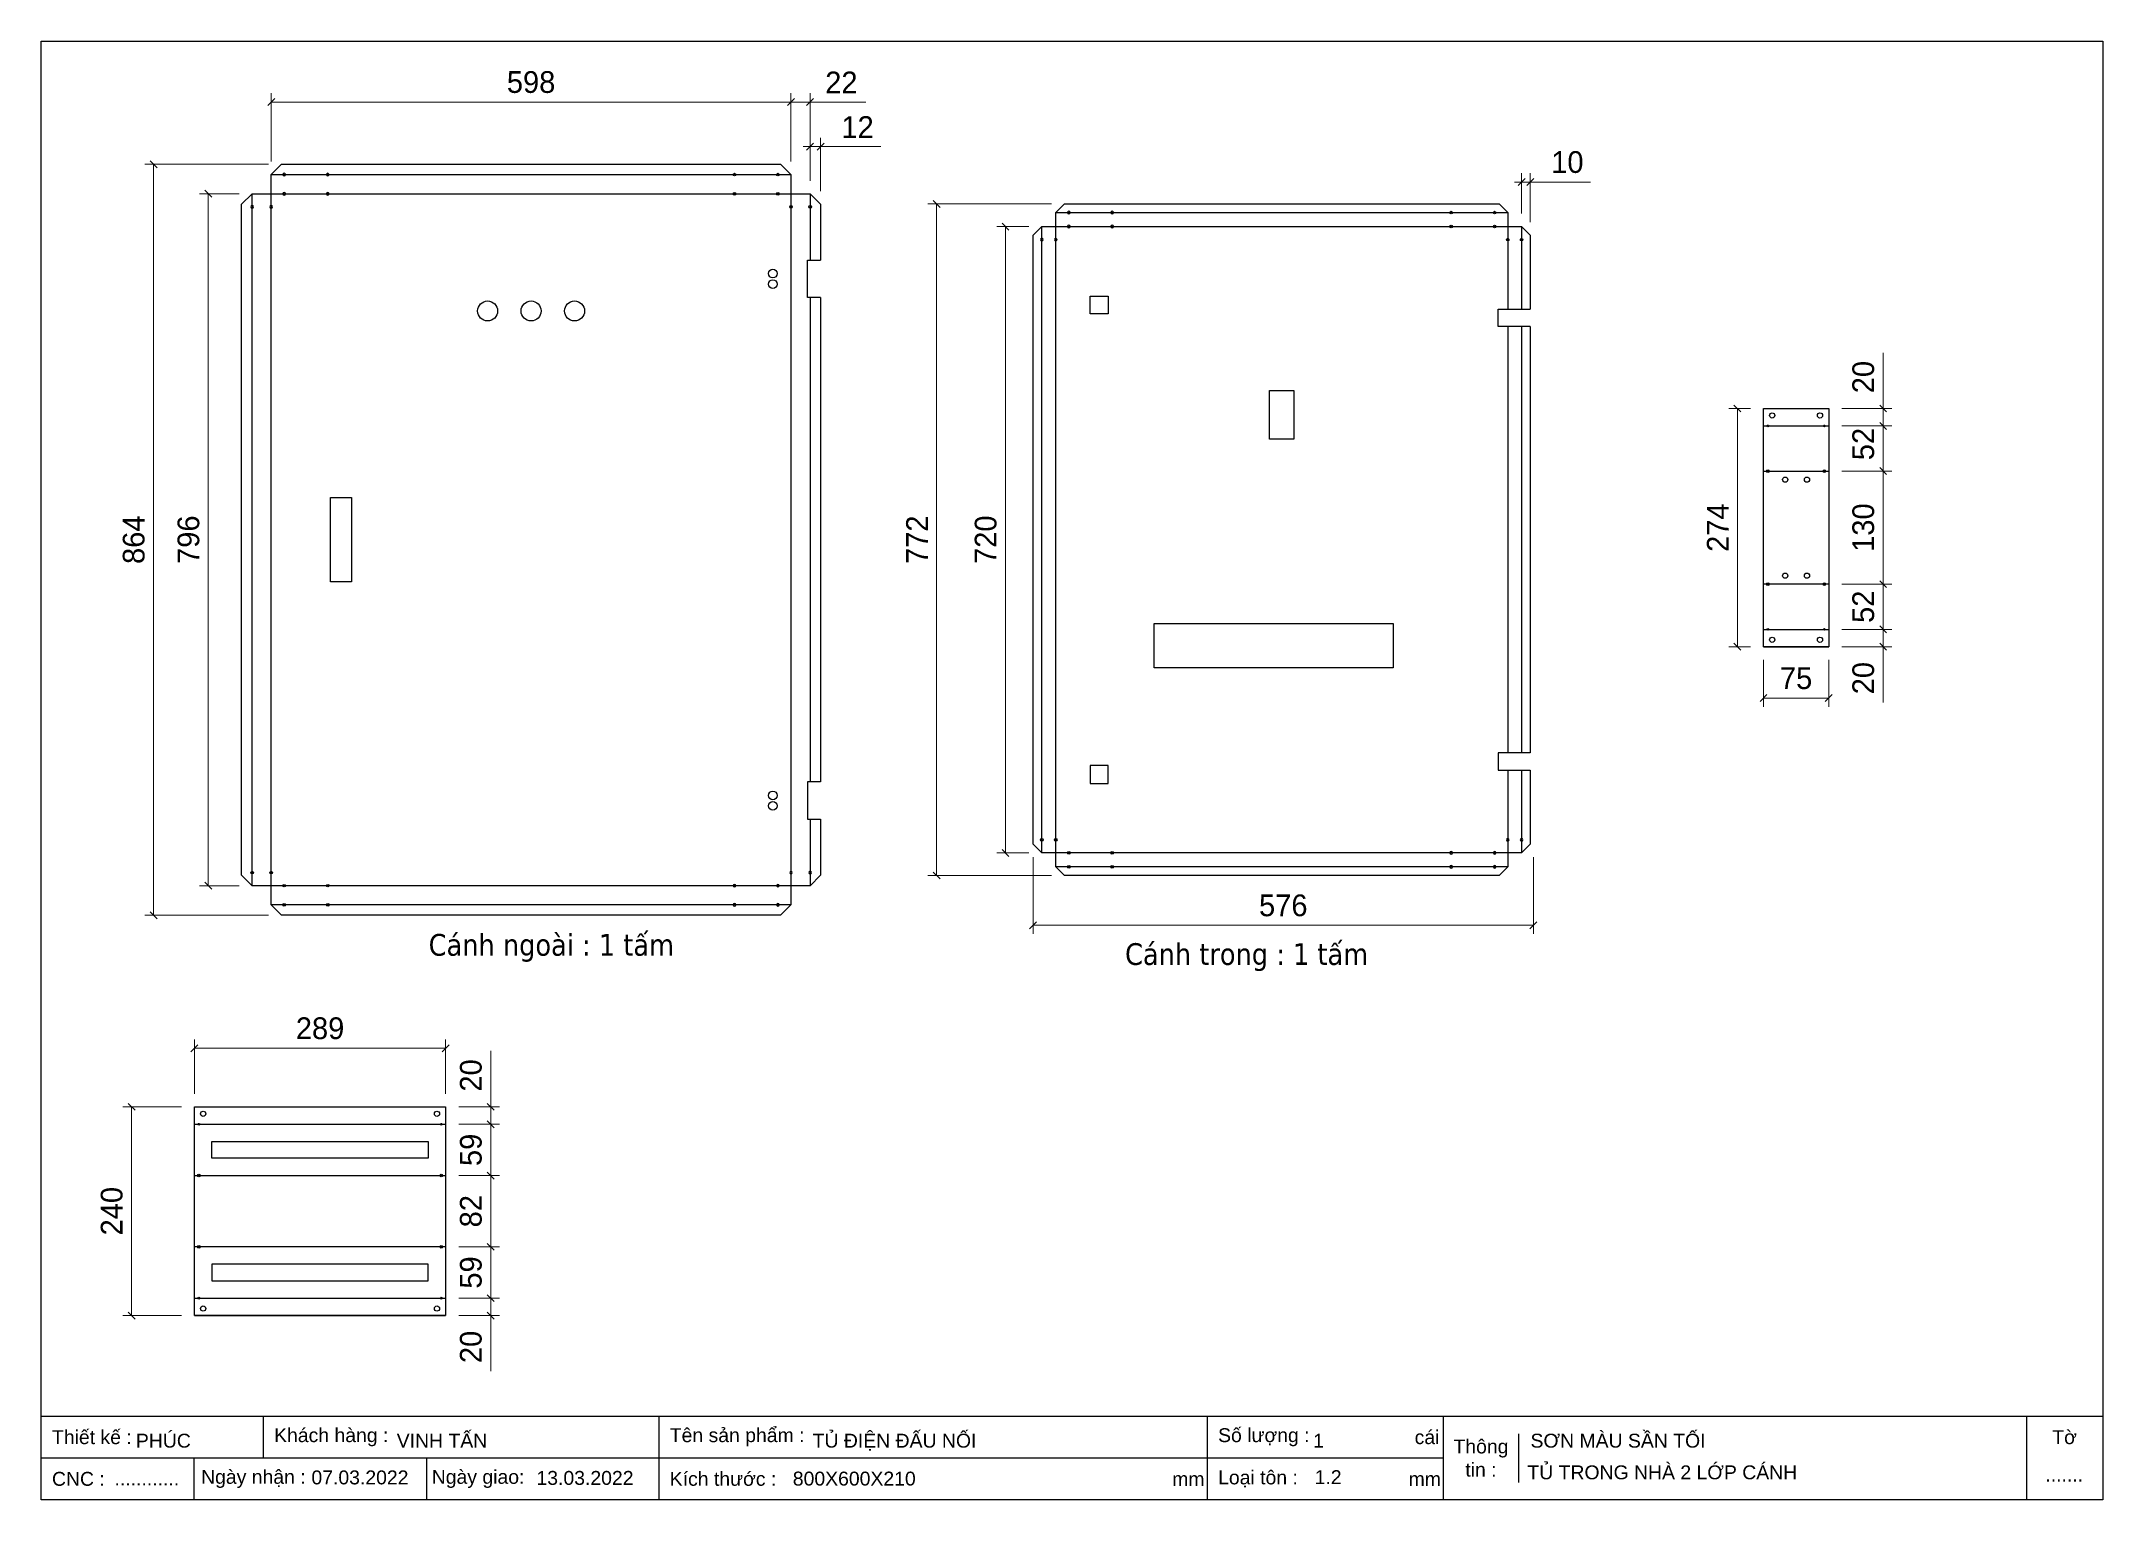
# Model space of a CAD drawing. Header units: millimetres. Extents: x 0 to 2372, y 0 to 1677.
import ezdxf

# ---------------------------------------------------------------- set-up
doc = ezdxf.new("R2010")
doc.units = ezdxf.units.MM
doc.layers.add('CNC', color=7, linetype='Continuous')
doc.layers.add('DIM', color=253, linetype='Continuous')
doc.styles.add('Arial', font='arial.ttf')
doc.dimstyles.new('Dim-25', dxfattribs={"dimtxt": 25, "dimasz": 8, "dimexe": 10, "dimexo": 15, "dimgap": 10, "dimtad": 1, "dimdec": 0, "dimtxsty": 'Standard', "dimblk": 'OBLIQUE', "dimcen": 10, "dimclrd": 5, "dimclre": 5, "dimclrt": 3, "dimazin": 3, "dimtfac": 1, "dimtdec": 0, "dimtmove": 0, "dimatfit": 3, "dimldrblk": 'OBLIQUE', "dimlwd": 9, "dimlwe": 9})

# ---------------------------------------------------------------- blocks, each defined once
blk = doc.blocks.new('f3daunguoc')
at = {"layer": 'CNC', "color": 2, "lineweight": -3}
blk.add_circle((0, 0), 1.5, dxfattribs=at)
blk = doc.blocks.new('*D1')
at = {"color": 0, "linetype": 'ByBlock', "lineweight": -2}
for p, q in [((1699.2, 1511.2), (1707.2, 1519.2)), ((1717.2, 1519.2), (1709.2, 1511.2))]:
    blk.add_line(p, q, dxfattribs=at)
at = {"layer": 'Defpoints', "color": 0, "ltscale": 3, "transparency": 16777216}
for p in [(1713.2, 1515.2), (1703.2, 1464), (1713.2, 1454)]:
    blk.add_point(p, dxfattribs=at)
at = {"layer": 'DIM', "color": 5, "lineweight": 9, "ltscale": 3, "transparency": 16777216}
for p, q in [((1703.2, 1479), (1703.2, 1525.2)), ((1713.2, 1469), (1713.2, 1525.2)), ((1703.2, 1515.2), (1695.2, 1515.2)), ((1703.2, 1515.2), (1713.2, 1515.2)), ((1713.2, 1515.2), (1782.6, 1515.2))]:
    blk.add_line(p, q, dxfattribs=at)
at = {"layer": 'DIM', "color": 3, "ltscale": 3, "transparency": 16777216, "insert": (1755.9, 1538), "char_height": 25, "attachment_point": 5}
blk.add_mtext('10', dxfattribs=at)
blk = doc.blocks.new('_Oblique')
at = {"color": 0, "linetype": 'ByBlock', "lineweight": -2}
blk.add_line((-0.5, -0.5), (0.5, 0.5), dxfattribs=at)
blk = doc.blocks.new('*D2')
at = {"color": 0, "linetype": 'ByBlock', "lineweight": -2}
for p, q in [((1034.2, 1486), (1026.2, 1494)), ((1026.2, 721.8), (1034.2, 713.8))]:
    blk.add_line(p, q, dxfattribs=at)
at = {"layer": 'Defpoints', "color": 0, "ltscale": 3, "transparency": 16777216}
for p in [(1177.2, 1490), (1030.2, 717.8), (1177.2, 717.8)]:
    blk.add_point(p, dxfattribs=at)
at = {"layer": 'DIM', "color": 5, "lineweight": 9, "ltscale": 3, "transparency": 16777216}
for p, q in [((1162.2, 1490), (1020.2, 1490)), ((1030.2, 1490), (1030.2, 717.8)), ((1162.2, 717.8), (1020.2, 717.8))]:
    blk.add_line(p, q, dxfattribs=at)
at = {"layer": 'DIM', "color": 3, "ltscale": 3, "transparency": 16777216, "insert": (1007.6, 1103.9), "char_height": 25, "attachment_point": 5, "rotation": 90}
blk.add_mtext('772', dxfattribs=at)
blk = doc.blocks.new('*D3')
at = {"color": 0, "linetype": 'ByBlock', "lineweight": -2}
for p, q in [((1113.4, 1460), (1105.4, 1468)), ((1105.4, 747.8), (1113.4, 739.8))]:
    blk.add_line(p, q, dxfattribs=at)
at = {"layer": 'Defpoints', "color": 0, "ltscale": 3, "transparency": 16777216}
for p in [(1151.2, 1464), (1109.4, 743.8), (1151.2, 743.8)]:
    blk.add_point(p, dxfattribs=at)
at = {"layer": 'DIM', "color": 5, "lineweight": 9, "ltscale": 3, "transparency": 16777216}
for p, q in [((1136.2, 1464), (1099.4, 1464)), ((1109.4, 1464), (1109.4, 743.8)), ((1136.2, 743.8), (1099.4, 743.8))]:
    blk.add_line(p, q, dxfattribs=at)
at = {"layer": 'DIM', "color": 3, "ltscale": 3, "transparency": 16777216, "insert": (1086.7, 1103.9), "char_height": 25, "attachment_point": 5, "rotation": 90}
blk.add_mtext('720', dxfattribs=at)
blk = doc.blocks.new('*D4')
at = {"color": 0, "linetype": 'ByBlock', "lineweight": -2}
for p, q in [((1145.2, 664.6), (1137.2, 656.6)), ((1712.8, 656.6), (1720.8, 664.6))]:
    blk.add_line(p, q, dxfattribs=at)
at = {"layer": 'Defpoints', "color": 0, "ltscale": 3, "transparency": 16777216}
for p in [(1141.2, 753.8), (1716.8, 753.8), (1716.8, 660.6)]:
    blk.add_point(p, dxfattribs=at)
at = {"layer": 'DIM', "color": 5, "lineweight": 9, "ltscale": 3, "transparency": 16777216}
for p, q in [((1141.2, 738.8), (1141.2, 650.6)), ((1716.8, 738.8), (1716.8, 650.6)), ((1141.2, 660.6), (1716.8, 660.6))]:
    blk.add_line(p, q, dxfattribs=at)
at = {"layer": 'DIM', "color": 3, "ltscale": 3, "transparency": 16777216, "insert": (1429, 683.3), "char_height": 25, "attachment_point": 5}
blk.add_mtext('576', dxfattribs=at)
blk = doc.blocks.new('KHUNG CHUẨN')
at = {"color": 7}
for p, q in [((19889.2, -28535.2), (16919.2, -28535.2)), ((17239.2, -28535.2), (17239.2, -28595.2)), ((17809.2, -28535.2), (17809.2, -28655.2)), ((18599.2, -28535.2), (18599.2, -28655.2)), ((18939.2, -28535.2), (18939.2, -28655.2)), ((19779.2, -28535.2), (19779.2, -28655.2)), ((19047.6, -28560.2), (19047.6, -28630.2)), ((18939.2, -28595.2), (16919.2, -28595.2)), ((17139.2, -28595.2), (17139.2, -28655.2)), ((17474.2, -28595.2), (17474.2, -28655.2))]:
    blk.add_line(p, q, dxfattribs=at)
blk.add_lwpolyline([(16919.2, -26555.2), (19889.2, -26555.2), (19889.2, -28655.2), (16919.2, -28655.2)], close=True, dxfattribs=at)
at = {"color": 2, "char_height": 20, "style": 'Arial'}
for s, insert, width, attachment_point in [('  Thiết kế :', (16919.2, -28565.2), 917.634, 4), ('  Khách hàng :', (17239.2, -28565.2), 917.634, 4), ('  Tên sản phẩm :', (17809.2, -28565.2), 917.634, 4), ('  Số lượng :', (18599.2, -28565.2), 917.634, 4), ('cái', (18897.9, -28565.2), 63.517, 4), ('Thông\\Ptin :', (18993.4, -28595.2), 108.311, 5), ('Tờ', (19834.2, -28565.2), 110, 5), ('  CNC :', (16919.2, -28625.2), 917.634, 4), ('  Ngày nhận :', (17134, -28625.2), 556.651, 4), ('  Ngày giao:', (17466.3, -28625.2), 556.651, 4), ('  Kích thước :', (17809.2, -28625.2), 917.634, 4), ('mm', (18548.6, -28625.2), 73.831, 4), ('  Loại tôn :', (18599.2, -28625.2), 917.634, 4), ('mm', (18889.2, -28625.2), 917.634, 4)]:
    blk.add_mtext(s, dxfattribs=dict(at, insert=insert, width=width, attachment_point=attachment_point))
at = {"color": 3, "style": 'Arial'}
for tag, p in [('#01', (17055.6, -28580.1)), ('#02', (17431.4, -28580.1)), ('#03', (18030.6, -28580.1)), ('#08', (18751.7, -28580.1)), ('#10', (19064.8, -28580.1)), ('#04', (17024.8, -28634.6)), ('#05', (17308.5, -28633)), ('#06', (17632.7, -28633.7)), ('#07', (18002, -28634.7)), ('#09', (18753.8, -28632.6)), ('#11', (19060.3, -28625.7)), ('#12', (19806.5, -28628.9))]:
    blk.add_attdef(tag, p, '', height=20, dxfattribs=at)
blk = doc.blocks.new('*D5')
at = {"color": 0, "linetype": 'ByBlock', "lineweight": -2}
for p, q in [((880.6, 1551.9), (888.6, 1559.9)), ((900.6, 1559.9), (892.6, 1551.9))]:
    blk.add_line(p, q, dxfattribs=at)
at = {"layer": 'Defpoints', "color": 0, "ltscale": 3, "transparency": 16777216}
for p in [(896.6, 1555.9), (884.6, 1501.7), (896.6, 1489.7)]:
    blk.add_point(p, dxfattribs=at)
at = {"layer": 'DIM', "color": 5, "lineweight": 9, "ltscale": 3, "transparency": 16777216}
for p, q in [((884.6, 1516.7), (884.6, 1565.9)), ((896.6, 1504.7), (896.6, 1565.9)), ((884.6, 1555.9), (876.6, 1555.9)), ((884.6, 1555.9), (896.6, 1555.9)), ((896.6, 1555.9), (965.8, 1555.9))]:
    blk.add_line(p, q, dxfattribs=at)
at = {"layer": 'DIM', "color": 3, "ltscale": 3, "transparency": 16777216, "insert": (939.2, 1578.4), "char_height": 25, "attachment_point": 5}
blk.add_mtext('12', dxfattribs=at)
blk = doc.blocks.new('*D6')
at = {"color": 0, "linetype": 'ByBlock', "lineweight": -2}
for p, q in [((866.6, 1611.2), (858.6, 1603.2)), ((880.6, 1603.2), (888.6, 1611.2))]:
    blk.add_line(p, q, dxfattribs=at)
at = {"layer": 'Defpoints', "color": 0, "ltscale": 3, "transparency": 16777216}
for p in [(884.6, 1607.2), (862.6, 1523.7), (884.6, 1501.7)]:
    blk.add_point(p, dxfattribs=at)
at = {"layer": 'DIM', "color": 5, "lineweight": 9, "ltscale": 3, "transparency": 16777216}
for p, q in [((862.6, 1538.7), (862.6, 1617.2)), ((884.6, 1516.7), (884.6, 1617.2)), ((862.6, 1607.2), (884.6, 1607.2)), ((884.6, 1607.2), (948.6, 1607.2))]:
    blk.add_line(p, q, dxfattribs=at)
at = {"layer": 'DIM', "color": 3, "ltscale": 3, "transparency": 16777216, "insert": (920.6, 1629.7), "char_height": 25, "attachment_point": 5}
blk.add_mtext('22', dxfattribs=at)
blk = doc.blocks.new('*D7')
at = {"color": 0, "linetype": 'ByBlock', "lineweight": -2}
for p, q in [((268.6, 1611.2), (260.6, 1603.2)), ((858.6, 1603.2), (866.6, 1611.2))]:
    blk.add_line(p, q, dxfattribs=at)
at = {"layer": 'Defpoints', "color": 0, "ltscale": 3, "transparency": 16777216}
for p in [(264.6, 1607.2), (264.6, 1523.7), (862.6, 1523.7)]:
    blk.add_point(p, dxfattribs=at)
at = {"layer": 'DIM', "color": 5, "lineweight": 9, "ltscale": 3, "transparency": 16777216}
for p, q in [((264.6, 1538.7), (264.6, 1617.2)), ((862.6, 1538.7), (862.6, 1617.2)), ((862.6, 1607.2), (264.6, 1607.2))]:
    blk.add_line(p, q, dxfattribs=at)
at = {"layer": 'DIM', "color": 3, "ltscale": 3, "transparency": 16777216, "insert": (563.6, 1630), "char_height": 25, "attachment_point": 5}
blk.add_mtext('598', dxfattribs=at)
blk = doc.blocks.new('*D8')
at = {"color": 0, "linetype": 'ByBlock', "lineweight": -2}
for p, q in [((133.2, 1531.7), (125.2, 1539.7)), ((125.2, 676.1), (133.2, 668.1))]:
    blk.add_line(p, q, dxfattribs=at)
at = {"layer": 'Defpoints', "color": 0, "ltscale": 3, "transparency": 16777216}
for p in [(276.6, 1535.7), (129.2, 672.1), (276.6, 672.1)]:
    blk.add_point(p, dxfattribs=at)
at = {"layer": 'DIM', "color": 5, "lineweight": 9, "ltscale": 3, "transparency": 16777216}
for p, q in [((261.6, 1535.7), (119.2, 1535.7)), ((129.2, 1535.7), (129.2, 672.1)), ((261.6, 672.1), (119.2, 672.1))]:
    blk.add_line(p, q, dxfattribs=at)
at = {"layer": 'DIM', "color": 3, "ltscale": 3, "transparency": 16777216, "insert": (106.5, 1103.9), "char_height": 25, "attachment_point": 5, "rotation": 90}
blk.add_mtext('864', dxfattribs=at)
blk = doc.blocks.new('*D9')
at = {"color": 0, "linetype": 'ByBlock', "lineweight": -2}
for p, q in [((196.2, 1497.7), (188.2, 1505.7)), ((188.2, 710.1), (196.2, 702.1))]:
    blk.add_line(p, q, dxfattribs=at)
at = {"layer": 'Defpoints', "color": 0, "ltscale": 3, "transparency": 16777216}
for p in [(192.2, 1501.7), (242.6, 1501.7), (242.6, 706.1)]:
    blk.add_point(p, dxfattribs=at)
at = {"layer": 'DIM', "color": 5, "lineweight": 9, "ltscale": 3, "transparency": 16777216}
for p, q in [((227.6, 1501.7), (182.2, 1501.7)), ((192.2, 706.1), (192.2, 1501.7)), ((227.6, 706.1), (182.2, 706.1))]:
    blk.add_line(p, q, dxfattribs=at)
at = {"layer": 'DIM', "color": 3, "ltscale": 3, "transparency": 16777216, "insert": (169.5, 1103.9), "char_height": 25, "attachment_point": 5, "rotation": 90}
blk.add_mtext('796', dxfattribs=at)
blk = doc.blocks.new('*D10')
at = {"color": 5, "lineweight": 9, "ltscale": 3, "transparency": 16777216}
for p, q in [((2119.2, 1254.8), (2119.2, 1318.9)), ((2071.5, 1254.8), (2129.2, 1254.8)), ((2071.5, 1234.8), (2129.2, 1234.8)), ((2119.2, 1234.8), (2119.2, 1254.8))]:
    blk.add_line(p, q, dxfattribs=at)
at = {"color": 0, "linetype": 'ByBlock', "lineweight": -2}
for p, q in [((2123.2, 1250.8), (2115.2, 1258.8)), ((2115.2, 1238.8), (2123.2, 1230.8))]:
    blk.add_line(p, q, dxfattribs=at)
at = {"layer": 'Defpoints', "color": 0, "ltscale": 3, "transparency": 16777216}
for p in [(2056.5, 1254.8), (2056.5, 1234.8), (2119.2, 1254.8)]:
    blk.add_point(p, dxfattribs=at)
at = {"color": 3, "ltscale": 3, "transparency": 16777216, "insert": (2096.4, 1290.9), "char_height": 25, "attachment_point": 5, "rotation": 90}
blk.add_mtext('20', dxfattribs=at)
blk = doc.blocks.new('*D11')
at = {"color": 5, "lineweight": 9, "ltscale": 3, "transparency": 16777216}
for p, q in [((2071.5, 1234.8), (2129.2, 1234.8)), ((2119.2, 1182.8), (2119.2, 1234.8)), ((2071.5, 1182.8), (2129.2, 1182.8))]:
    blk.add_line(p, q, dxfattribs=at)
at = {"color": 0, "linetype": 'ByBlock', "lineweight": -2}
for p, q in [((2123.2, 1230.8), (2115.2, 1238.8)), ((2115.2, 1186.8), (2123.2, 1178.8))]:
    blk.add_line(p, q, dxfattribs=at)
at = {"layer": 'Defpoints', "color": 0, "ltscale": 3, "transparency": 16777216}
for p in [(2056.5, 1234.8), (2119.2, 1234.8), (2056.5, 1182.8)]:
    blk.add_point(p, dxfattribs=at)
at = {"color": 3, "ltscale": 3, "transparency": 16777216, "insert": (2096.4, 1213.9), "char_height": 25, "attachment_point": 5, "rotation": 90}
blk.add_mtext('52', dxfattribs=at)
blk = doc.blocks.new('*D12')
at = {"color": 0, "linetype": 'ByBlock', "lineweight": -2}
for p, q in [((2123.2, 1178.8), (2115.2, 1186.8)), ((2115.2, 1056.8), (2123.2, 1048.8))]:
    blk.add_line(p, q, dxfattribs=at)
at = {"color": 5, "lineweight": 9, "ltscale": 3, "transparency": 16777216}
for p, q in [((2071.5, 1182.8), (2129.2, 1182.8)), ((2119.2, 1182.8), (2119.2, 1052.8)), ((2104.2, 1052.8), (2109.2, 1052.8))]:
    blk.add_line(p, q, dxfattribs=at)
at = {"layer": 'Defpoints', "color": 0, "ltscale": 3, "transparency": 16777216}
for p in [(2056.5, 1182.8), (2119.2, 1052.8), (2119.2, 1052.8)]:
    blk.add_point(p, dxfattribs=at)
at = {"color": 3, "ltscale": 3, "transparency": 16777216, "insert": (2096.4, 1117.8), "char_height": 25, "attachment_point": 5, "rotation": 90}
blk.add_mtext('130', dxfattribs=at)
blk = doc.blocks.new('*D13')
at = {"color": 5, "lineweight": 9, "ltscale": 3, "transparency": 16777216}
for p, q in [((2071.5, 1052.8), (2129.2, 1052.8)), ((2119.2, 1052.8), (2119.2, 1000.8)), ((2104.2, 1000.8), (2109.2, 1000.8))]:
    blk.add_line(p, q, dxfattribs=at)
at = {"color": 0, "linetype": 'ByBlock', "lineweight": -2}
for p, q in [((2123.2, 1048.8), (2115.2, 1056.8)), ((2115.2, 1004.8), (2123.2, 996.8))]:
    blk.add_line(p, q, dxfattribs=at)
at = {"layer": 'Defpoints', "color": 0, "ltscale": 3, "transparency": 16777216}
for p in [(2056.5, 1052.8), (2119.2, 1000.8), (2119.2, 1000.8)]:
    blk.add_point(p, dxfattribs=at)
at = {"color": 3, "ltscale": 3, "transparency": 16777216, "insert": (2096.4, 1026.8), "char_height": 25, "attachment_point": 5, "rotation": 90}
blk.add_mtext('52', dxfattribs=at)
blk = doc.blocks.new('*D14')
at = {"color": 5, "lineweight": 9, "ltscale": 3, "transparency": 16777216}
for p, q in [((2071.5, 1000.8), (2129.2, 1000.8)), ((2119.2, 1000.8), (2119.2, 980.8)), ((2071.5, 980.8), (2129.2, 980.8)), ((2119.2, 980.8), (2119.2, 916.6))]:
    blk.add_line(p, q, dxfattribs=at)
at = {"color": 0, "linetype": 'ByBlock', "lineweight": -2}
for p, q in [((2123.2, 996.8), (2115.2, 1004.8)), ((2115.2, 984.8), (2123.2, 976.8))]:
    blk.add_line(p, q, dxfattribs=at)
at = {"layer": 'Defpoints', "color": 0, "ltscale": 3, "transparency": 16777216}
for p in [(2056.5, 1000.8), (2056.5, 980.8), (2119.2, 980.8)]:
    blk.add_point(p, dxfattribs=at)
at = {"color": 3, "ltscale": 3, "transparency": 16777216, "insert": (2096.4, 944.7), "char_height": 25, "attachment_point": 5, "rotation": 90}
blk.add_mtext('20', dxfattribs=at)
blk = doc.blocks.new('*D15')
at = {"color": 5, "lineweight": 9, "ltscale": 3, "transparency": 16777216}
for p, q in [((1981.5, 965.8), (1981.5, 911.8)), ((2056.5, 965.8), (2056.5, 911.8)), ((1981.5, 921.8), (2056.5, 921.8))]:
    blk.add_line(p, q, dxfattribs=at)
at = {"color": 0, "linetype": 'ByBlock', "lineweight": -2}
for p, q in [((1985.5, 925.8), (1977.5, 917.8)), ((2052.5, 917.8), (2060.5, 925.8))]:
    blk.add_line(p, q, dxfattribs=at)
at = {"layer": 'Defpoints', "color": 0, "ltscale": 3, "transparency": 16777216}
for p in [(1981.5, 980.8), (2056.5, 980.8), (2056.5, 921.8)]:
    blk.add_point(p, dxfattribs=at)
at = {"color": 3, "ltscale": 3, "transparency": 16777216, "insert": (2019, 944.5), "char_height": 25, "attachment_point": 5}
blk.add_mtext('75', dxfattribs=at)
blk = doc.blocks.new('*D16')
at = {"color": 0, "linetype": 'ByBlock', "lineweight": -2}
for p, q in [((1955.5, 1250.8), (1947.5, 1258.8)), ((1947.5, 984.8), (1955.5, 976.8))]:
    blk.add_line(p, q, dxfattribs=at)
at = {"color": 5, "lineweight": 9, "ltscale": 3, "transparency": 16777216}
for p, q in [((1966.5, 1254.8), (1941.5, 1254.8)), ((1951.5, 980.8), (1951.5, 1254.8)), ((1966.5, 980.8), (1941.5, 980.8))]:
    blk.add_line(p, q, dxfattribs=at)
at = {"layer": 'Defpoints', "color": 0, "ltscale": 3, "transparency": 16777216}
for p in [(1951.5, 1254.8), (1981.5, 1254.8), (1981.5, 980.8)]:
    blk.add_point(p, dxfattribs=at)
at = {"color": 3, "ltscale": 3, "transparency": 16777216, "insert": (1928.9, 1117.8), "char_height": 25, "attachment_point": 5, "rotation": 90}
blk.add_mtext('274', dxfattribs=at)
blk = doc.blocks.new('*D17')
at = {"color": 5, "lineweight": 9, "ltscale": 3, "transparency": 16777216}
for p, q in [((517.2, 451.8), (517.2, 516)), ((480.3, 451.8), (527.2, 451.8)), ((517.2, 431.8), (517.2, 451.8)), ((480.3, 431.8), (527.2, 431.8))]:
    blk.add_line(p, q, dxfattribs=at)
at = {"color": 0, "linetype": 'ByBlock', "lineweight": -2}
for p, q in [((521.2, 447.8), (513.2, 455.8)), ((513.2, 435.8), (521.2, 427.8))]:
    blk.add_line(p, q, dxfattribs=at)
at = {"layer": 'Defpoints', "color": 0, "ltscale": 3, "transparency": 16777216}
for p in [(465.3, 451.8), (517.2, 451.8), (465.3, 431.8)]:
    blk.add_point(p, dxfattribs=at)
at = {"color": 3, "ltscale": 3, "transparency": 16777216, "insert": (494.4, 487.9), "char_height": 25, "attachment_point": 5, "rotation": 90}
blk.add_mtext('20', dxfattribs=at)
blk = doc.blocks.new('*D18')
at = {"color": 5, "lineweight": 9, "ltscale": 3, "transparency": 16777216}
for p, q in [((480.3, 431.8), (527.2, 431.8)), ((517.2, 372.8), (517.2, 431.8)), ((480.3, 372.8), (527.2, 372.8))]:
    blk.add_line(p, q, dxfattribs=at)
at = {"color": 0, "linetype": 'ByBlock', "lineweight": -2}
for p, q in [((521.2, 427.8), (513.2, 435.8)), ((513.2, 376.8), (521.2, 368.8))]:
    blk.add_line(p, q, dxfattribs=at)
at = {"layer": 'Defpoints', "color": 0, "ltscale": 3, "transparency": 16777216}
for p in [(465.3, 431.8), (517.2, 431.8), (465.3, 372.8)]:
    blk.add_point(p, dxfattribs=at)
at = {"color": 3, "ltscale": 3, "transparency": 16777216, "insert": (494.4, 402.3), "char_height": 25, "attachment_point": 5, "rotation": 90}
blk.add_mtext('59', dxfattribs=at)
blk = doc.blocks.new('*D19')
at = {"color": 5, "lineweight": 9, "ltscale": 3, "transparency": 16777216}
for p, q in [((480.3, 372.8), (527.2, 372.8)), ((517.2, 290.8), (517.2, 372.8)), ((480.3, 290.8), (527.2, 290.8))]:
    blk.add_line(p, q, dxfattribs=at)
at = {"color": 0, "linetype": 'ByBlock', "lineweight": -2}
for p, q in [((521.2, 368.8), (513.2, 376.8)), ((513.2, 294.8), (521.2, 286.8))]:
    blk.add_line(p, q, dxfattribs=at)
at = {"layer": 'Defpoints', "color": 0, "ltscale": 3, "transparency": 16777216}
for p in [(465.3, 372.8), (517.2, 372.8), (465.3, 290.8)]:
    blk.add_point(p, dxfattribs=at)
at = {"color": 3, "ltscale": 3, "transparency": 16777216, "insert": (494.4, 331.8), "char_height": 25, "attachment_point": 5, "rotation": 90}
blk.add_mtext('82', dxfattribs=at)
blk = doc.blocks.new('*D20')
at = {"color": 5, "lineweight": 9, "ltscale": 3, "transparency": 16777216}
for p, q in [((480.3, 290.8), (527.2, 290.8)), ((517.2, 290.8), (517.2, 231.8)), ((480.3, 231.8), (527.2, 231.8))]:
    blk.add_line(p, q, dxfattribs=at)
at = {"color": 0, "linetype": 'ByBlock', "lineweight": -2}
for p, q in [((521.2, 286.8), (513.2, 294.8)), ((513.2, 235.8), (521.2, 227.8))]:
    blk.add_line(p, q, dxfattribs=at)
at = {"layer": 'Defpoints', "color": 0, "ltscale": 3, "transparency": 16777216}
for p in [(465.3, 290.8), (465.3, 231.8), (517.2, 231.8)]:
    blk.add_point(p, dxfattribs=at)
at = {"color": 3, "ltscale": 3, "transparency": 16777216, "insert": (494.4, 261.3), "char_height": 25, "attachment_point": 5, "rotation": 90}
blk.add_mtext('59', dxfattribs=at)
blk = doc.blocks.new('*D21')
at = {"color": 5, "lineweight": 9, "ltscale": 3, "transparency": 16777216}
for p, q in [((480.3, 231.8), (527.2, 231.8)), ((517.2, 231.8), (517.2, 211.8)), ((480.3, 211.8), (527.2, 211.8)), ((517.2, 211.8), (517.2, 147.7))]:
    blk.add_line(p, q, dxfattribs=at)
at = {"color": 0, "linetype": 'ByBlock', "lineweight": -2}
for p, q in [((521.2, 227.8), (513.2, 235.8)), ((513.2, 215.8), (521.2, 207.8))]:
    blk.add_line(p, q, dxfattribs=at)
at = {"layer": 'Defpoints', "color": 0, "ltscale": 3, "transparency": 16777216}
for p in [(465.3, 231.8), (465.3, 211.8), (517.2, 211.8)]:
    blk.add_point(p, dxfattribs=at)
at = {"color": 3, "ltscale": 3, "transparency": 16777216, "insert": (494.4, 175.7), "char_height": 25, "attachment_point": 5, "rotation": 90}
blk.add_mtext('20', dxfattribs=at)
blk = doc.blocks.new('*D22')
at = {"color": 0, "linetype": 'ByBlock', "lineweight": -2}
for p, q in [((180.3, 523.2), (172.3, 515.2)), ((461.3, 515.2), (469.3, 523.2))]:
    blk.add_line(p, q, dxfattribs=at)
at = {"color": 5, "lineweight": 9, "ltscale": 3, "transparency": 16777216}
for p, q in [((176.3, 466.8), (176.3, 529.2)), ((465.3, 466.8), (465.3, 529.2)), ((176.3, 519.2), (465.3, 519.2))]:
    blk.add_line(p, q, dxfattribs=at)
at = {"layer": 'Defpoints', "color": 0, "ltscale": 3, "transparency": 16777216}
for p in [(465.3, 519.2), (176.3, 451.8), (465.3, 451.8)]:
    blk.add_point(p, dxfattribs=at)
at = {"color": 3, "ltscale": 3, "transparency": 16777216, "insert": (320.8, 542), "char_height": 25, "attachment_point": 5}
blk.add_mtext('289', dxfattribs=at)
blk = doc.blocks.new('*D23')
at = {"color": 5, "lineweight": 9, "ltscale": 3, "transparency": 16777216}
for p, q in [((161.3, 451.8), (93.9, 451.8)), ((103.9, 451.8), (103.9, 211.8)), ((161.3, 211.8), (93.9, 211.8))]:
    blk.add_line(p, q, dxfattribs=at)
at = {"color": 0, "linetype": 'ByBlock', "lineweight": -2}
for p, q in [((107.9, 447.8), (99.9, 455.8)), ((99.9, 215.8), (107.9, 207.8))]:
    blk.add_line(p, q, dxfattribs=at)
at = {"layer": 'Defpoints', "color": 0, "ltscale": 3, "transparency": 16777216}
for p in [(176.3, 451.8), (103.9, 211.8), (176.3, 211.8)]:
    blk.add_point(p, dxfattribs=at)
at = {"color": 3, "ltscale": 3, "transparency": 16777216, "insert": (81.2, 331.8), "char_height": 25, "attachment_point": 5, "rotation": 90}
blk.add_mtext('240', dxfattribs=at)

msp = doc.modelspace()

# ---------------------------------------------------------------- linework, layer by layer
at = {"color": 2, "ltscale": 3}
for p, q in [((1981.5, 1254.8), (2056.5, 1254.8)), ((1981.5, 1182.8), (2056.5, 1182.8)), ((1981.5, 980.8), (2056.5, 980.8)), ((176.3, 451.8), (465.3, 451.8)), ((176.3, 372.8), (465.3, 372.8)), ((176.3, 211.8), (465.3, 211.8))]:
    msp.add_line(p, q, dxfattribs=at)
at = {"ltscale": 3}
for p, q in [((1981.5, 1234.8), (2056.5, 1234.8)), ((1981.5, 1000.8), (2056.5, 1000.8)), ((176.3, 431.8), (465.3, 431.8)), ((176.3, 231.8), (465.3, 231.8))]:
    msp.add_line(p, q, dxfattribs=at)
at = {"color": 7}
for points in [[(896.6, 825.4), (881.6, 825.4), (881.6, 782.4), (896.6, 782.4), (896.6, 718.1), (884.6, 706.1), (862.6, 706.1), (862.6, 684.1), (850.6, 672.1), (276.6, 672.1), (264.6, 684.1), (264.6, 706.1), (242.6, 706.1), (230.6, 718.1), (230.6, 1489.7), (242.6, 1501.7), (264.6, 1501.7), (264.6, 1523.7), (276.6, 1535.7), (850.6, 1535.7), (862.6, 1523.7), (862.6, 1501.7), (884.6, 1501.7), (896.6, 1489.7), (896.6, 1425.4)], [(264.6, 1523.7), (862.6, 1523.7)], [(242.6, 706.1), (242.6, 1501.7)], [(884.6, 1501.7), (884.6, 1425.4)], [(1713.2, 838.8), (1713.2, 753.8), (1703.2, 743.8), (1687.2, 743.8), (1687.2, 727.8), (1677.2, 717.8), (1177.2, 717.8), (1167.2, 727.8), (1167.2, 743.8), (1151.2, 743.8), (1141.2, 753.8), (1141.2, 1454), (1151.2, 1464), (1167.2, 1464), (1167.2, 1480), (1177.2, 1490), (1677.2, 1490), (1687.2, 1480), (1687.2, 1464), (1703.2, 1464), (1713.2, 1454), (1713.2, 1369)], [(1167.2, 1480), (1687.2, 1480)], [(1151.2, 743.8), (1151.2, 1464)], [(1687.2, 838.8), (1687.2, 743.8), (1167.2, 743.8), (1167.2, 1464), (1687.2, 1464), (1687.2, 1369)], [(1703.2, 1464), (1703.2, 1369)], [(884.6, 1382.4), (884.6, 825.4)], [(896.6, 1382.4), (896.6, 825.4)], [(1687.2, 1349), (1687.2, 858.8)], [(1703.2, 1349), (1703.2, 858.8)], [(1713.2, 1349), (1713.2, 858.8)], [(1703.2, 838.8), (1703.2, 743.8)], [(884.6, 782.4), (884.6, 706.1)], [(1687.2, 727.8), (1167.2, 727.8)], [(862.6, 684.1), (264.6, 684.1)]]:
    msp.add_lwpolyline(points, dxfattribs=at)
msp.add_lwpolyline([(264.6, 1501.7), (862.6, 1501.7), (862.6, 706.1), (264.6, 706.1)], close=True, dxfattribs=at)
at = {"color": 2}
for points in [[(896.6, 1382.4), (881.6, 1382.4), (881.6, 1425.4), (896.6, 1425.4)], [(1713.2, 1349), (1676.2, 1349), (1676.2, 1369), (1713.2, 1369)], [(1713.2, 858.8), (1676.2, 858.8), (1676.2, 838.8), (1713.2, 838.8)]]:
    msp.add_lwpolyline(points, dxfattribs=at)
for points in [[(1206.9, 1384.1), (1227.4, 1384.1), (1227.4, 1363.6), (1206.9, 1363.6)], [(1206.9, 823.6), (1227.4, 823.6), (1227.4, 844.1), (1206.9, 844.1)]]:
    msp.add_lwpolyline(points, close=True, dxfattribs=at)
at = {"color": 2, "ltscale": 3}
for points in [[(1413.3, 1275.4), (1441.3, 1275.4), (1441.3, 1219.4), (1413.3, 1219.4)], [(333, 1152.4), (357, 1152.4), (357, 1055.4), (333, 1055.4)], [(1280.3, 1007.4), (1555.3, 1007.4), (1555.3, 956.4), (1280.3, 956.4)], [(196.3, 411.8), (445.3, 411.8), (445.3, 392.8), (196.3, 392.8)], [(196.3, 251.8), (445.3, 251.8), (445.3, 270.8), (196.3, 270.8)]]:
    msp.add_lwpolyline(points, close=True, dxfattribs=at)
at = {"ltscale": 3}
for points in [[(1981.5, 1254.8), (2056.5, 1254.8), (2056.5, 980.8), (1981.5, 980.8)], [(1981.5, 1182.8), (2056.5, 1182.8), (2056.5, 1052.8), (1981.5, 1052.8)], [(176.3, 451.8), (465.3, 451.8), (465.3, 211.8), (176.3, 211.8)], [(176.3, 372.8), (465.3, 372.8), (465.3, 290.8), (176.3, 290.8)]]:
    msp.add_lwpolyline(points, close=True, dxfattribs=at)
at = {"color": 2}
for centre in [(841.8, 1409.9), (841.8, 1397.9), (841.8, 809.9), (841.8, 797.9)]:
    msp.add_circle(centre, 5, dxfattribs=at)
at = {"color": 2, "ltscale": 3}
for centre, radius in [((513.6, 1366.9), 11.5), ((563.6, 1366.9), 11.5), ((613.6, 1366.9), 11.5), ((1986.5, 1234.8), 1), ((1986.5, 1234.8), 1), ((1991.5, 1246.8), 3), ((2046.5, 1246.8), 3), ((2051.5, 1234.8), 1), ((1986.5, 1182.8), 1.5), ((2006.5, 1173), 3), ((2031.5, 1173), 3), ((2051.5, 1182.8), 1.5), ((1986.5, 1052.8), 1.5), ((2006.5, 1062.5), 3), ((2031.5, 1062.5), 3), ((2051.5, 1052.8), 1.5), ((1986.5, 1000.8), 1), ((2051.5, 1000.8), 1), ((1991.5, 988.8), 3), ((2046.5, 988.8), 3), ((181.3, 431.8), 1), ((181.3, 431.8), 1), ((186.3, 443.8), 3), ((455.3, 443.8), 3), ((460.3, 431.8), 1), ((181.3, 372.8), 1.5), ((460.3, 372.8), 1.5), ((181.3, 290.8), 1.5), ((460.3, 290.8), 1.5), ((181.3, 231.8), 1), ((186.3, 219.8), 3), ((455.3, 219.8), 3), ((460.3, 231.8), 1)]:
    msp.add_circle(centre, radius, dxfattribs=at)

# ---------------------------------------------------------------- block references
at = {"color": 3, "xscale": 0.7986000000018976, "yscale": 0.7986000000018976, "zscale": 0.7986000000018976}
msp.add_blockref('KHUNG CHUẨN', (-13511.7, 22884), dxfattribs=at).add_auto_attribs({'#03': 'TỦ ĐIỆN ĐẤU NỐI', '#07': '800X600X210', '#08': '1', '#09': '1.2', '#10': 'SƠN MÀU SẦN TỐI', '#11': 'TỦ TRONG NHÀ 2 LỚP CÁNH', '#02': 'VINH TẤN', '#05': '07.03.2022', '#06': '13.03.2022', '#01': 'PHÚC', '#04': '............', '#12': '.......'})
at = {"lineweight": -3, "xscale": -1, "rotation": 180}
for p in [(279.6, 1523.7), (329.6, 1523.7), (279.6, 1501.7), (329.6, 1501.7), (242.6, 1486.7), (264.6, 1486.7), (1182.2, 1480), (1232.2, 1480), (1151.2, 1449), (1167.2, 1449), (1182.2, 1464), (1232.2, 1464)]:
    msp.add_blockref('f3daunguoc', p, dxfattribs=at)
at = {"lineweight": -3, "rotation": 180}
for p in [(797.6, 1523.7), (847.6, 1523.7), (797.6, 1501.7), (847.6, 1501.7), (862.6, 1486.7), (884.6, 1486.7), (1622.2, 1480), (1672.2, 1480), (1622.2, 1464), (1672.2, 1464), (1687.2, 1449), (1703.2, 1449)]:
    msp.add_blockref('f3daunguoc', p, dxfattribs=at)
at = {"lineweight": -3}
for p in [(1151.2, 758.8), (1167.2, 758.8), (1182.2, 743.8), (1232.2, 743.8), (242.6, 721.1), (264.6, 721.1), (1182.2, 727.8), (1232.2, 727.8), (279.6, 706.1), (329.6, 706.1), (279.6, 684.1), (329.6, 684.1)]:
    msp.add_blockref('f3daunguoc', p, dxfattribs=at)
at = {"lineweight": -3, "xscale": -1}
for p in [(1687.2, 758.8), (1703.2, 758.8), (1622.2, 743.8), (1672.2, 743.8), (862.6, 721.1), (884.6, 721.1), (1622.2, 727.8), (1672.2, 727.8), (797.6, 706.1), (847.6, 706.1), (797.6, 684.1), (847.6, 684.1)]:
    msp.add_blockref('f3daunguoc', p, dxfattribs=at)

# ---------------------------------------------------------------- texts
at = {"color": 2, "char_height": 25, "width": 775, "attachment_point": 5}
for s, insert in [('{\\fTahoma|b0|i0|c0|p34;Cánh ngoài : 1 tấm}', (586.9, 634.5)), ('{\\fTahoma|b0|i0|c0|p34;Cánh trong : 1 tấm}', (1386.8, 623.9))]:
    msp.add_mtext(s, dxfattribs=dict(at, insert=insert))

# ---------------------------------------------------------------- dimensions: what is measured, and where the dimension line sits
at = {"color": 2, "ltscale": 3}
for base, p1, p2, picture, middle in [((2119.2, 1254.8), (2056.5, 1234.8), (2056.5, 1254.8), '*D10', (2096.4, 1290.9)), ((1951.5, 1254.8), (1981.5, 980.8), (1981.5, 1254.8), '*D16', (1928.9, 1117.8)), ((2119.2, 1052.8), (2056.5, 1182.8), (2119.2, 1052.8), '*D12', (2096.4, 1117.8)), ((2119.2, 980.8), (2056.5, 1000.8), (2056.5, 980.8), '*D14', (2096.4, 944.7)), ((517.2, 451.8), (465.3, 431.8), (465.3, 451.8), '*D17', (494.4, 487.9)), ((103.9, 211.8), (176.3, 451.8), (176.3, 211.8), '*D23', (81.2, 331.8)), ((517.2, 431.8), (465.3, 372.8), (465.3, 431.8), '*D18', (494.4, 402.3)), ((517.2, 372.8), (465.3, 290.8), (465.3, 372.8), '*D19', (494.4, 331.8)), ((517.2, 231.8), (465.3, 290.8), (465.3, 231.8), '*D20', (494.4, 261.3)), ((517.2, 211.8), (465.3, 231.8), (465.3, 211.8), '*D21', (494.4, 175.7))]:
    dim = msp.add_linear_dim(base=base, p1=p1, p2=p2, angle=90, dimstyle='Dim-25', dxfattribs=at)
    dim.commit()
    dim.dimension.update_dxf_attribs({"geometry": picture, "text_midpoint": middle})
for base, p1, p2, picture, middle in [((2119.2, 1234.8), (2056.5, 1182.8), (2056.5, 1234.8), '*D11', (2119.2, 1213.9)), ((2119.2, 1000.8), (2056.5, 1052.8), (2119.2, 1000.8), '*D13', (2119.2, 1026.8))]:
    dim = msp.add_linear_dim(base=base, p1=p1, p2=p2, angle=90, dimstyle='Dim-25', dxfattribs=at)
    dim.commit()
    dim.dimension.update_dxf_attribs({"geometry": picture, "text_midpoint": middle, "dimtype": 160})
for base, p1, p2, picture, middle in [((2056.5, 921.8), (1981.5, 980.8), (2056.5, 980.8), '*D15', (2019, 944.5)), ((465.3, 519.2), (176.3, 451.8), (465.3, 451.8), '*D22', (320.8, 542))]:
    dim = msp.add_linear_dim(base=base, p1=p1, p2=p2, dimstyle='Dim-25', dxfattribs=at)
    dim.commit()
    dim.dimension.update_dxf_attribs({"geometry": picture, "text_midpoint": middle})
at = {"layer": 'DIM', "color": 7, "ltscale": 3}
for base, p1, p2, picture, middle in [((264.6, 1607.2), (862.6, 1523.7), (264.6, 1523.7), '*D7', (563.6, 1630)), ((884.6, 1607.2), (862.6, 1523.7), (884.6, 1501.7), '*D6', (920.6, 1629.7)), ((896.6, 1555.9), (884.6, 1501.7), (896.6, 1489.7), '*D5', (939.2, 1578.4)), ((1713.2, 1515.2), (1703.2, 1464), (1713.2, 1454), '*D1', (1755.9, 1538)), ((1716.8, 660.6), (1141.2, 753.8), (1716.8, 753.8), '*D4', (1429, 683.3))]:
    dim = msp.add_linear_dim(base=base, p1=p1, p2=p2, dimstyle='Dim-25', dxfattribs=at)
    dim.commit()
    dim.dimension.update_dxf_attribs({"geometry": picture, "text_midpoint": middle})
for base, p1, p2, picture, middle in [((129.2, 672.1), (276.6, 1535.7), (276.6, 672.1), '*D8', (106.5, 1103.9)), ((192.2, 1501.7), (242.6, 706.1), (242.6, 1501.7), '*D9', (169.5, 1103.9)), ((1109.4, 743.8), (1151.2, 1464), (1151.2, 743.8), '*D3', (1086.7, 1103.9))]:
    dim = msp.add_linear_dim(base=base, p1=p1, p2=p2, angle=90, dimstyle='Dim-25', dxfattribs=at)
    dim.commit()
    dim.dimension.update_dxf_attribs({"geometry": picture, "text_midpoint": middle})
dim = msp.add_linear_dim(base=(1030.2, 717.8), p1=(1177.2, 1490), p2=(1177.2, 717.8), angle=90, dimstyle='Dim-25', dxfattribs=at)
dim.commit()
dim.dimension.update_dxf_attribs({"geometry": '*D2', "text_midpoint": (1030.2, 1103.9), "dimtype": 160})

doc.saveas('drawing.dxf')
